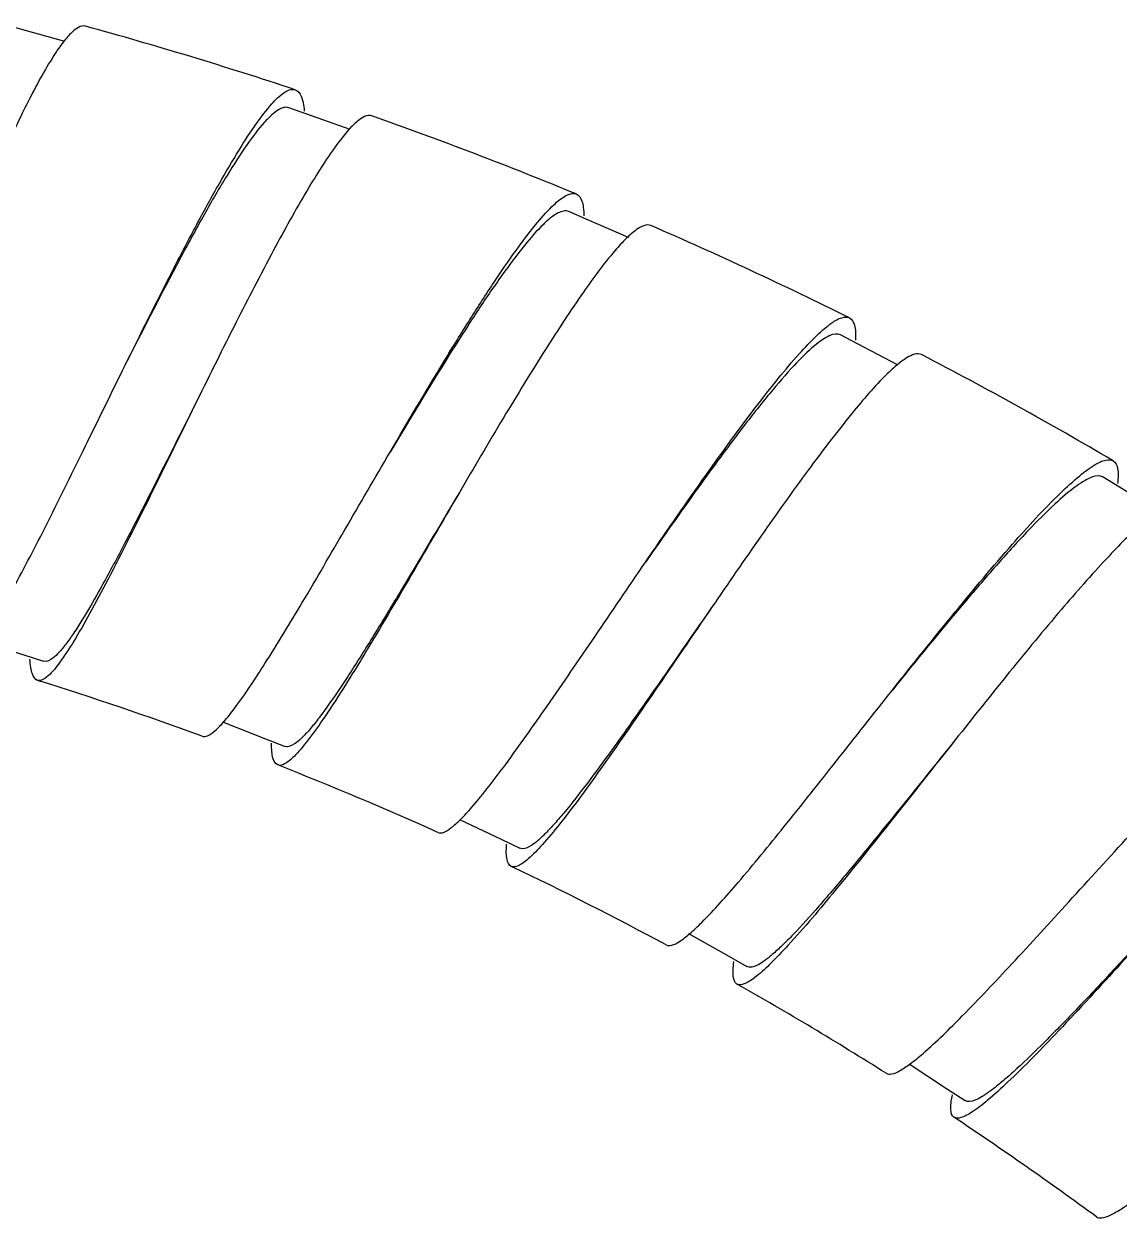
# Model space of a CAD drawing. Header units: millimetres. Extents: x 3766 to 4318, y 26587 to 26937.
# Drawn here: x 3932.42 to 3959.75, y 26903.93 to 26933.73 of the extents above; entities that cross this region are included whole.
import ezdxf

# ---------------------------------------------------------------- set-up
doc = ezdxf.new("R2010")
doc.units = ezdxf.units.MM

msp = doc.modelspace()

# ---------------------------------------------------------------- linework, layer by layer
for points, knots in [([(3933.446, 26933.296), (3933.446, 26933.296), (3932.34, 26933.603), (3932.34, 26933.603), (3932.34, 26933.603), (3932.34, 26933.603), (3931.881, 26933.732), (3931.881, 26933.732)], [0, 0, 0, 0, 0.5, 0.5, 0.5, 0.5, 1, 1, 1, 1]), ([(3933.963, 26933.673), (3933.844, 26933.705), (3933.721, 26933.615), (3933.624, 26933.524), (3933.624, 26933.524), (3933.539, 26933.447), (3933.475, 26933.368), (3933.41, 26933.285), (3933.41, 26933.285), (3933.326, 26933.177), (3933.244, 26933.059), (3933.169, 26932.94)], [0, 0, 0, 0, 0.333333, 0.333333, 0.333333, 0.333333, 0.666667, 0.666667, 0.666667, 0.666667, 1, 1, 1, 1]), ([(3933.169, 26932.94), (3932.935, 26932.576), (3932.731, 26932.193), (3932.535, 26931.808), (3932.535, 26931.808), (3932.277, 26931.297), (3932.035, 26930.779), (3931.799, 26930.257), (3931.799, 26930.257), (3931.524, 26929.646), (3931.259, 26929.029), (3930.998, 26928.41), (3930.998, 26928.41), (3930.717, 26927.743), (3930.442, 26927.073), (3930.167, 26926.404)], [0, 0, 0, 0, 0.25, 0.25, 0.25, 0.25, 0.5, 0.5, 0.5, 0.5, 0.75, 0.75, 0.75, 0.75, 1, 1, 1, 1]), ([(3935.009, 26925.337), (3935.4, 26926.127), (3935.793, 26926.915), (3936.197, 26927.699), (3936.197, 26927.699), (3936.384, 26928.06), (3936.573, 26928.422), (3936.764, 26928.78), (3936.764, 26928.78), (3936.94, 26929.105), (3937.116, 26929.429), (3937.3, 26929.75), (3937.3, 26929.75), (3937.459, 26930.03), (3937.621, 26930.308), (3937.791, 26930.581), (3937.791, 26930.581), (3937.931, 26930.809), (3938.076, 26931.032), (3938.229, 26931.249), (3938.229, 26931.249), (3938.347, 26931.416), (3938.47, 26931.579), (3938.607, 26931.733), (3938.607, 26931.733), (3938.7, 26931.84), (3938.801, 26931.942), (3938.918, 26932.019)], [0, 0, 0, 0, 0.142857, 0.142857, 0.142857, 0.142857, 0.285714, 0.285714, 0.285714, 0.285714, 0.428571, 0.428571, 0.428571, 0.428571, 0.571429, 0.571429, 0.571429, 0.571429, 0.714286, 0.714286, 0.714286, 0.714286, 0.857143, 0.857143, 0.857143, 0.857143, 1, 1, 1, 1]), ([(3938.918, 26932.019), (3938.943, 26932.035), (3938.968, 26932.05), (3938.995, 26932.063), (3938.995, 26932.063), (3939.055, 26932.092), (3939.127, 26932.11), (3939.189, 26932.089)], [0, 0, 0, 0, 0.5, 0.5, 0.5, 0.5, 1, 1, 1, 1]), ([(3939.189, 26932.089), (3939.26, 26932.066), (3939.308, 26931.995), (3939.34, 26931.924), (3939.34, 26931.924), (3939.363, 26931.872), (3939.377, 26931.819), (3939.388, 26931.765), (3939.388, 26931.765), (3939.401, 26931.697), (3939.411, 26931.626), (3939.417, 26931.556)], [0, 0, 0, 0, 0.333333, 0.333333, 0.333333, 0.333333, 0.666667, 0.666667, 0.666667, 0.666667, 1, 1, 1, 1]), ([(3939.033, 26931.639), (3938.951, 26931.669), (3938.854, 26931.633), (3938.774, 26931.586), (3938.774, 26931.586), (3938.712, 26931.55), (3938.66, 26931.508), (3938.611, 26931.463), (3938.611, 26931.463), (3938.547, 26931.405), (3938.485, 26931.342), (3938.426, 26931.278), (3938.426, 26931.278), (3938.267, 26931.104), (3938.128, 26930.916), (3937.994, 26930.724), (3937.994, 26930.724), (3937.817, 26930.471), (3937.651, 26930.21), (3937.49, 26929.948), (3937.49, 26929.948), (3937.294, 26929.63), (3937.107, 26929.306), (3936.925, 26928.981), (3936.925, 26928.981), (3936.715, 26928.61), (3936.512, 26928.236), (3936.312, 26927.86), (3936.312, 26927.86), (3935.867, 26927.024), (3935.436, 26926.181), (3935.009, 26925.335)], [0, 0, 0, 0, 0.125, 0.125, 0.125, 0.125, 0.25, 0.25, 0.25, 0.25, 0.375, 0.375, 0.375, 0.375, 0.5, 0.5, 0.5, 0.5, 0.625, 0.625, 0.625, 0.625, 0.75, 0.75, 0.75, 0.75, 0.875, 0.875, 0.875, 0.875, 1, 1, 1, 1]), ([(3940.561, 26931.095), (3940.561, 26931.095), (3939.482, 26931.479), (3939.482, 26931.479), (3939.482, 26931.479), (3939.482, 26931.479), (3939.033, 26931.639), (3939.033, 26931.639)], [0, 0, 0, 0, 0.5, 0.5, 0.5, 0.5, 1, 1, 1, 1]), ([(3941.103, 26931.435), (3940.985, 26931.476), (3940.857, 26931.393), (3940.753, 26931.309), (3940.753, 26931.309), (3940.663, 26931.237), (3940.592, 26931.163), (3940.521, 26931.084), (3940.521, 26931.084), (3940.43, 26930.98), (3940.339, 26930.867), (3940.255, 26930.754)], [0, 0, 0, 0, 0.333333, 0.333333, 0.333333, 0.333333, 0.666667, 0.666667, 0.666667, 0.666667, 1, 1, 1, 1]), ([(3940.255, 26930.754), (3939.997, 26930.407), (3939.765, 26930.039), (3939.543, 26929.667), (3939.543, 26929.667), (3939.25, 26929.178), (3938.972, 26928.679), (3938.702, 26928.176), (3938.702, 26928.176), (3938.383, 26927.584), (3938.076, 26926.989), (3937.772, 26926.391), (3937.772, 26926.391), (3937.445, 26925.746), (3937.124, 26925.1), (3936.803, 26924.451)], [0, 0, 0, 0, 0.25, 0.25, 0.25, 0.25, 0.5, 0.5, 0.5, 0.5, 0.75, 0.75, 0.75, 0.75, 1, 1, 1, 1]), ([(3945.928, 26929.435), (3945.954, 26929.449), (3945.98, 26929.463), (3946.008, 26929.473), (3946.008, 26929.473), (3946.071, 26929.497), (3946.144, 26929.511), (3946.205, 26929.487)], [0, 0, 0, 0, 0.5, 0.5, 0.5, 0.5, 1, 1, 1, 1]), ([(3946.205, 26929.487), (3946.273, 26929.457), (3946.317, 26929.384), (3946.342, 26929.311), (3946.342, 26929.311), (3946.363, 26929.257), (3946.373, 26929.204), (3946.38, 26929.15), (3946.38, 26929.15), (3946.389, 26929.08), (3946.393, 26929.009), (3946.395, 26928.939)], [0, 0, 0, 0, 0.333333, 0.333333, 0.333333, 0.333333, 0.666667, 0.666667, 0.666667, 0.666667, 1, 1, 1, 1]), ([(3941.559, 26923.045), (3942.004, 26923.806), (3942.452, 26924.565), (3942.909, 26925.318), (3942.909, 26925.318), (3943.121, 26925.666), (3943.335, 26926.011), (3943.552, 26926.355), (3943.552, 26926.355), (3943.75, 26926.668), (3943.949, 26926.978), (3944.154, 26927.285), (3944.154, 26927.285), (3944.332, 26927.552), (3944.514, 26927.818), (3944.702, 26928.079), (3944.702, 26928.079), (3944.857, 26928.296), (3945.018, 26928.509), (3945.186, 26928.715), (3945.186, 26928.715), (3945.316, 26928.873), (3945.451, 26929.026), (3945.597, 26929.171), (3945.597, 26929.171), (3945.699, 26929.27), (3945.806, 26929.365), (3945.928, 26929.435)], [0, 0, 0, 0, 0.142857, 0.142857, 0.142857, 0.142857, 0.285714, 0.285714, 0.285714, 0.285714, 0.428571, 0.428571, 0.428571, 0.428571, 0.571429, 0.571429, 0.571429, 0.571429, 0.714286, 0.714286, 0.714286, 0.714286, 0.857143, 0.857143, 0.857143, 0.857143, 1, 1, 1, 1]), ([(3946.017, 26929.049), (3945.936, 26929.085), (3945.837, 26929.055), (3945.754, 26929.014), (3945.754, 26929.014), (3945.69, 26928.982), (3945.635, 26928.944), (3945.581, 26928.902), (3945.581, 26928.902), (3945.513, 26928.849), (3945.447, 26928.79), (3945.383, 26928.729), (3945.383, 26928.729), (3945.213, 26928.566), (3945.062, 26928.388), (3944.915, 26928.205), (3944.915, 26928.205), (3944.721, 26927.965), (3944.536, 26927.719), (3944.357, 26927.468), (3944.357, 26927.468), (3944.14, 26927.164), (3943.93, 26926.855), (3943.724, 26926.543), (3943.724, 26926.543), (3943.49, 26926.187), (3943.261, 26925.829), (3943.035, 26925.469), (3943.035, 26925.469), (3942.532, 26924.668), (3942.044, 26923.857), (3941.559, 26923.045)], [0, 0, 0, 0, 0.125, 0.125, 0.125, 0.125, 0.25, 0.25, 0.25, 0.25, 0.375, 0.375, 0.375, 0.375, 0.5, 0.5, 0.5, 0.5, 0.625, 0.625, 0.625, 0.625, 0.75, 0.75, 0.75, 0.75, 0.875, 0.875, 0.875, 0.875, 1, 1, 1, 1]), ([(3947.504, 26928.398), (3947.504, 26928.398), (3946.452, 26928.858), (3946.452, 26928.858), (3946.452, 26928.858), (3946.452, 26928.858), (3946.017, 26929.049), (3946.017, 26929.049)], [0, 0, 0, 0, 0.5, 0.5, 0.5, 0.5, 1, 1, 1, 1]), ([(3948.067, 26928.699), (3947.953, 26928.748), (3947.817, 26928.673), (3947.707, 26928.597), (3947.707, 26928.597), (3947.611, 26928.529), (3947.535, 26928.459), (3947.458, 26928.384), (3947.458, 26928.384), (3947.359, 26928.287), (3947.26, 26928.18), (3947.167, 26928.071)], [0, 0, 0, 0, 0.333333, 0.333333, 0.333333, 0.333333, 0.666667, 0.666667, 0.666667, 0.666667, 1, 1, 1, 1]), ([(3947.167, 26928.071), (3946.886, 26927.742), (3946.629, 26927.393), (3946.381, 26927.037), (3946.381, 26927.037), (3946.055, 26926.569), (3945.743, 26926.091), (3945.437, 26925.608), (3945.437, 26925.608), (3945.079, 26925.044), (3944.73, 26924.472), (3944.386, 26923.897), (3944.386, 26923.897), (3944.016, 26923.279), (3943.651, 26922.658), (3943.287, 26922.036)], [0, 0, 0, 0, 0.25, 0.25, 0.25, 0.25, 0.5, 0.5, 0.5, 0.5, 0.75, 0.75, 0.75, 0.75, 1, 1, 1, 1]), ([(3947.929, 26920.297), (3948.399, 26920.982), (3948.87, 26921.665), (3949.349, 26922.342), (3949.349, 26922.342), (3949.777, 26922.948), (3950.212, 26923.549), (3950.661, 26924.139), (3950.661, 26924.139), (3950.853, 26924.389), (3951.047, 26924.638), (3951.245, 26924.883), (3951.245, 26924.883), (3951.414, 26925.092), (3951.587, 26925.298), (3951.766, 26925.497), (3951.766, 26925.497), (3951.909, 26925.658), (3952.058, 26925.814), (3952.214, 26925.964), (3952.214, 26925.964), (3952.33, 26926.074), (3952.45, 26926.181), (3952.582, 26926.27)], [0, 0, 0, 0, 0.166667, 0.166667, 0.166667, 0.166667, 0.333333, 0.333333, 0.333333, 0.333333, 0.5, 0.5, 0.5, 0.5, 0.666667, 0.666667, 0.666667, 0.666667, 0.833333, 0.833333, 0.833333, 0.833333, 1, 1, 1, 1]), ([(3952.582, 26926.27), (3952.66, 26926.324), (3952.74, 26926.375), (3952.835, 26926.4), (3952.835, 26926.4), (3952.897, 26926.416), (3952.964, 26926.422), (3953.019, 26926.395)], [0, 0, 0, 0, 0.5, 0.5, 0.5, 0.5, 1, 1, 1, 1]), ([(3953.019, 26926.395), (3953.085, 26926.361), (3953.123, 26926.285), (3953.144, 26926.21), (3953.144, 26926.21), (3953.16, 26926.155), (3953.167, 26926.1), (3953.17, 26926.047), (3953.17, 26926.047), (3953.174, 26925.977), (3953.174, 26925.905), (3953.17, 26925.836)], [0, 0, 0, 0, 0.333333, 0.333333, 0.333333, 0.333333, 0.666667, 0.666667, 0.666667, 0.666667, 1, 1, 1, 1]), ([(3952.799, 26925.972), (3952.72, 26926.014), (3952.62, 26925.989), (3952.534, 26925.955), (3952.534, 26925.955), (3952.467, 26925.927), (3952.41, 26925.892), (3952.354, 26925.854), (3952.354, 26925.854), (3952.283, 26925.805), (3952.212, 26925.751), (3952.144, 26925.695), (3952.144, 26925.695), (3951.963, 26925.544), (3951.798, 26925.378), (3951.639, 26925.207), (3951.639, 26925.207), (3951.429, 26924.981), (3951.227, 26924.747), (3951.03, 26924.508), (3951.03, 26924.508), (3950.792, 26924.221), (3950.562, 26923.928), (3950.335, 26923.631), (3950.335, 26923.631), (3950.077, 26923.294), (3949.824, 26922.952), (3949.572, 26922.609), (3949.572, 26922.609), (3949.014, 26921.846), (3948.471, 26921.073), (3947.931, 26920.297)], [0, 0, 0, 0, 0.125, 0.125, 0.125, 0.125, 0.25, 0.25, 0.25, 0.25, 0.375, 0.375, 0.375, 0.375, 0.5, 0.5, 0.5, 0.5, 0.625, 0.625, 0.625, 0.625, 0.75, 0.75, 0.75, 0.75, 0.875, 0.875, 0.875, 0.875, 1, 1, 1, 1]), ([(3954.237, 26925.216), (3954.237, 26925.216), (3953.221, 26925.75), (3953.221, 26925.75), (3953.221, 26925.75), (3953.221, 26925.75), (3952.799, 26925.972), (3952.799, 26925.972)], [0, 0, 0, 0, 0.5, 0.5, 0.5, 0.5, 1, 1, 1, 1]), ([(3931.584, 26918.674), (3931.828, 26919.052), (3932.047, 26919.444), (3932.261, 26919.842), (3932.261, 26919.842), (3932.545, 26920.368), (3932.818, 26920.899), (3933.085, 26921.433), (3933.085, 26921.433), (3933.401, 26922.059), (3933.71, 26922.687), (3934.018, 26923.316), (3934.018, 26923.316), (3934.348, 26923.989), (3934.677, 26924.664), (3935.009, 26925.337)], [0, 0, 0, 0, 0.25, 0.25, 0.25, 0.25, 0.5, 0.5, 0.5, 0.5, 0.75, 0.75, 0.75, 0.75, 1, 1, 1, 1]), ([(3954.821, 26925.477), (3954.712, 26925.533), (3954.573, 26925.472), (3954.459, 26925.403), (3954.459, 26925.403), (3954.362, 26925.345), (3954.282, 26925.283), (3954.201, 26925.215), (3954.201, 26925.215), (3954.097, 26925.126), (3953.993, 26925.029), (3953.894, 26924.93)], [0, 0, 0, 0, 0.333333, 0.333333, 0.333333, 0.333333, 0.666667, 0.666667, 0.666667, 0.666667, 1, 1, 1, 1]), ([(3953.894, 26924.93), (3953.589, 26924.623), (3953.308, 26924.293), (3953.036, 26923.956), (3953.036, 26923.956), (3952.676, 26923.512), (3952.33, 26923.055), (3951.991, 26922.595), (3951.991, 26922.595), (3951.591, 26922.055), (3951.202, 26921.506), (3950.816, 26920.956), (3950.816, 26920.956), (3950.4, 26920.362), (3949.991, 26919.766), (3949.582, 26919.167)], [0, 0, 0, 0, 0.25, 0.25, 0.25, 0.25, 0.5, 0.5, 0.5, 0.5, 0.75, 0.75, 0.75, 0.75, 1, 1, 1, 1]), ([(3936.803, 26924.451), (3936.368, 26923.588), (3935.936, 26922.722), (3935.499, 26921.861), (3935.499, 26921.861), (3935.301, 26921.471), (3935.1, 26921.082), (3934.898, 26920.694), (3934.898, 26920.694), (3934.719, 26920.353), (3934.538, 26920.013), (3934.351, 26919.677), (3934.351, 26919.677), (3934.197, 26919.398), (3934.039, 26919.122), (3933.872, 26918.85), (3933.872, 26918.85), (3933.802, 26918.739), (3933.733, 26918.63), (3933.66, 26918.521), (3933.66, 26918.521), (3933.599, 26918.43), (3933.536, 26918.341), (3933.468, 26918.252), (3933.468, 26918.252), (3933.414, 26918.181), (3933.357, 26918.111), (3933.298, 26918.046), (3933.298, 26918.046), (3933.252, 26917.995), (3933.206, 26917.949), (3933.148, 26917.904), (3933.148, 26917.904), (3933.079, 26917.852), (3932.993, 26917.804), (3932.914, 26917.828)], [0, 0, 0, 0, 0.111111, 0.111111, 0.111111, 0.111111, 0.222222, 0.222222, 0.222222, 0.222222, 0.333333, 0.333333, 0.333333, 0.333333, 0.444444, 0.444444, 0.444444, 0.444444, 0.555556, 0.555556, 0.555556, 0.555556, 0.666667, 0.666667, 0.666667, 0.666667, 0.777778, 0.777778, 0.777778, 0.777778, 0.888889, 0.888889, 0.888889, 0.888889, 1, 1, 1, 1]), ([(3936.803, 26924.451), (3936.415, 26923.664), (3936.03, 26922.875), (3935.641, 26922.088), (3935.641, 26922.088), (3935.294, 26921.384), (3934.945, 26920.682), (3934.584, 26919.988), (3934.584, 26919.988), (3934.432, 26919.695), (3934.277, 26919.403), (3934.119, 26919.114), (3934.119, 26919.114), (3933.987, 26918.872), (3933.85, 26918.631), (3933.707, 26918.394), (3933.707, 26918.394), (3933.596, 26918.208), (3933.48, 26918.026), (3933.355, 26917.85), (3933.355, 26917.85), (3933.267, 26917.725), (3933.175, 26917.603), (3933.066, 26917.496)], [0, 0, 0, 0, 0.166667, 0.166667, 0.166667, 0.166667, 0.333333, 0.333333, 0.333333, 0.333333, 0.5, 0.5, 0.5, 0.5, 0.666667, 0.666667, 0.666667, 0.666667, 0.833333, 0.833333, 0.833333, 0.833333, 1, 1, 1, 1]), ([(3937.677, 26916.65), (3937.947, 26917.009), (3938.195, 26917.387), (3938.435, 26917.767), (3938.435, 26917.767), (3938.755, 26918.271), (3939.064, 26918.782), (3939.369, 26919.295), (3939.369, 26919.295), (3939.727, 26919.895), (3940.078, 26920.5), (3940.43, 26921.105), (3940.43, 26921.105), (3940.806, 26921.751), (3941.181, 26922.398), (3941.559, 26923.045)], [0, 0, 0, 0, 0.25, 0.25, 0.25, 0.25, 0.5, 0.5, 0.5, 0.5, 0.75, 0.75, 0.75, 0.75, 1, 1, 1, 1]), ([(3954.092, 26917.107), (3954.607, 26917.757), (3955.126, 26918.405), (3955.652, 26919.047), (3955.652, 26919.047), (3956.121, 26919.621), (3956.597, 26920.19), (3957.087, 26920.746), (3957.087, 26920.746), (3957.472, 26921.185), (3957.866, 26921.617), (3958.285, 26922.023), (3958.285, 26922.023), (3958.44, 26922.172), (3958.598, 26922.32), (3958.765, 26922.457), (3958.765, 26922.457), (3958.888, 26922.559), (3959.016, 26922.655), (3959.154, 26922.737)], [0, 0, 0, 0, 0.2, 0.2, 0.2, 0.2, 0.4, 0.4, 0.4, 0.4, 0.6, 0.6, 0.6, 0.6, 0.8, 0.8, 0.8, 0.8, 1, 1, 1, 1]), ([(3959.154, 26922.737), (3959.236, 26922.784), (3959.319, 26922.829), (3959.415, 26922.848), (3959.415, 26922.848), (3959.478, 26922.86), (3959.545, 26922.86), (3959.597, 26922.829)], [0, 0, 0, 0, 0.5, 0.5, 0.5, 0.5, 1, 1, 1, 1]), ([(3959.597, 26922.829), (3959.661, 26922.792), (3959.695, 26922.713), (3959.711, 26922.637), (3959.711, 26922.637), (3959.721, 26922.58), (3959.724, 26922.527), (3959.724, 26922.472), (3959.724, 26922.472), (3959.723, 26922.401), (3959.717, 26922.33), (3959.709, 26922.261)], [0, 0, 0, 0, 0.333333, 0.333333, 0.333333, 0.333333, 0.666667, 0.666667, 0.666667, 0.666667, 1, 1, 1, 1]), ([(3959.351, 26922.421), (3959.276, 26922.468), (3959.174, 26922.453), (3959.086, 26922.424), (3959.086, 26922.424), (3959.018, 26922.403), (3958.959, 26922.373), (3958.9, 26922.34), (3958.9, 26922.34), (3958.826, 26922.297), (3958.753, 26922.247), (3958.681, 26922.196), (3958.681, 26922.196), (3958.489, 26922.06), (3958.314, 26921.906), (3958.143, 26921.747), (3958.143, 26921.747), (3957.918, 26921.537), (3957.7, 26921.317), (3957.487, 26921.094), (3957.487, 26921.094), (3957.229, 26920.824), (3956.977, 26920.547), (3956.73, 26920.267), (3956.73, 26920.267), (3956.448, 26919.949), (3956.171, 26919.625), (3955.895, 26919.3), (3955.895, 26919.3), (3955.284, 26918.577), (3954.686, 26917.843), (3954.092, 26917.107)], [0, 0, 0, 0, 0.125, 0.125, 0.125, 0.125, 0.25, 0.25, 0.25, 0.25, 0.375, 0.375, 0.375, 0.375, 0.5, 0.5, 0.5, 0.5, 0.625, 0.625, 0.625, 0.625, 0.75, 0.75, 0.75, 0.75, 0.875, 0.875, 0.875, 0.875, 1, 1, 1, 1]), ([(3960.73, 26921.569), (3960.73, 26921.569), (3959.756, 26922.17), (3959.756, 26922.17), (3959.756, 26922.17), (3959.756, 26922.17), (3959.351, 26922.421), (3959.351, 26922.421)], [0, 0, 0, 0, 0.5, 0.5, 0.5, 0.5, 1, 1, 1, 1]), ([(3943.287, 26922.036), (3942.79, 26921.205), (3942.298, 26920.372), (3941.8, 26919.542), (3941.8, 26919.542), (3941.574, 26919.166), (3941.348, 26918.792), (3941.118, 26918.42), (3941.118, 26918.42), (3940.916, 26918.092), (3940.711, 26917.765), (3940.501, 26917.443), (3940.501, 26917.443), (3940.327, 26917.177), (3940.149, 26916.912), (3939.963, 26916.654), (3939.963, 26916.654), (3939.887, 26916.548), (3939.809, 26916.442), (3939.729, 26916.339), (3939.729, 26916.339), (3939.661, 26916.252), (3939.593, 26916.168), (3939.519, 26916.085), (3939.519, 26916.085), (3939.46, 26916.018), (3939.397, 26915.952), (3939.335, 26915.892), (3939.335, 26915.892), (3939.286, 26915.845), (3939.237, 26915.803), (3939.175, 26915.764), (3939.175, 26915.764), (3939.103, 26915.716), (3939.013, 26915.673), (3938.937, 26915.702)], [0, 0, 0, 0, 0.111111, 0.111111, 0.111111, 0.111111, 0.222222, 0.222222, 0.222222, 0.222222, 0.333333, 0.333333, 0.333333, 0.333333, 0.444444, 0.444444, 0.444444, 0.444444, 0.555556, 0.555556, 0.555556, 0.555556, 0.666667, 0.666667, 0.666667, 0.666667, 0.777778, 0.777778, 0.777778, 0.777778, 0.888889, 0.888889, 0.888889, 0.888889, 1, 1, 1, 1]), ([(3943.287, 26922.036), (3942.861, 26921.308), (3942.438, 26920.58), (3942.014, 26919.852), (3942.014, 26919.852), (3941.63, 26919.197), (3941.245, 26918.544), (3940.852, 26917.894), (3940.852, 26917.894), (3940.539, 26917.38), (3940.222, 26916.868), (3939.88, 26916.371), (3939.88, 26916.371), (3939.755, 26916.187), (3939.625, 26916.005), (3939.487, 26915.828), (3939.487, 26915.828), (3939.387, 26915.697), (3939.281, 26915.57), (3939.163, 26915.452)], [0, 0, 0, 0, 0.2, 0.2, 0.2, 0.2, 0.4, 0.4, 0.4, 0.4, 0.6, 0.6, 0.6, 0.6, 0.8, 0.8, 0.8, 0.8, 1, 1, 1, 1]), ([(3960.365, 26921.304), (3960.039, 26921.02), (3959.736, 26920.71), (3959.44, 26920.393), (3959.44, 26920.393), (3959.05, 26919.976), (3958.673, 26919.546), (3958.302, 26919.11), (3958.302, 26919.11), (3957.866, 26918.599), (3957.439, 26918.081), (3957.016, 26917.559), (3957.016, 26917.559), (3956.56, 26916.997), (3956.109, 26916.431), (3955.66, 26915.864)], [0, 0, 0, 0, 0.25, 0.25, 0.25, 0.25, 0.5, 0.5, 0.5, 0.5, 0.75, 0.75, 0.75, 0.75, 1, 1, 1, 1]), ([(3943.6, 26914.184), (3943.894, 26914.524), (3944.167, 26914.882), (3944.435, 26915.243), (3944.435, 26915.243), (3944.789, 26915.725), (3945.134, 26916.213), (3945.475, 26916.703), (3945.475, 26916.703), (3945.876, 26917.278), (3946.27, 26917.858), (3946.664, 26918.437), (3946.664, 26918.437), (3947.085, 26919.056), (3947.506, 26919.677), (3947.929, 26920.297)], [0, 0, 0, 0, 0.25, 0.25, 0.25, 0.25, 0.5, 0.5, 0.5, 0.5, 0.75, 0.75, 0.75, 0.75, 1, 1, 1, 1]), ([(3949.582, 26919.169), (3949.029, 26918.375), (3948.48, 26917.579), (3947.925, 26916.787), (3947.925, 26916.787), (3947.674, 26916.43), (3947.421, 26916.072), (3947.165, 26915.717), (3947.165, 26915.717), (3946.94, 26915.404), (3946.713, 26915.094), (3946.482, 26914.787), (3946.482, 26914.787), (3946.289, 26914.533), (3946.094, 26914.281), (3945.89, 26914.037), (3945.89, 26914.037), (3945.806, 26913.936), (3945.722, 26913.837), (3945.633, 26913.741), (3945.633, 26913.741), (3945.561, 26913.659), (3945.486, 26913.579), (3945.407, 26913.501), (3945.407, 26913.501), (3945.343, 26913.439), (3945.276, 26913.377), (3945.208, 26913.321), (3945.208, 26913.321), (3945.157, 26913.278), (3945.104, 26913.239), (3945.041, 26913.203), (3945.041, 26913.203), (3944.964, 26913.159), (3944.872, 26913.121), (3944.797, 26913.158)], [0, 0, 0, 0, 0.111111, 0.111111, 0.111111, 0.111111, 0.222222, 0.222222, 0.222222, 0.222222, 0.333333, 0.333333, 0.333333, 0.333333, 0.444444, 0.444444, 0.444444, 0.444444, 0.555556, 0.555556, 0.555556, 0.555556, 0.666667, 0.666667, 0.666667, 0.666667, 0.777778, 0.777778, 0.777778, 0.777778, 0.888889, 0.888889, 0.888889, 0.888889, 1, 1, 1, 1]), ([(3949.582, 26919.167), (3949.107, 26918.473), (3948.633, 26917.776), (3948.158, 26917.08), (3948.158, 26917.08), (3947.73, 26916.454), (3947.299, 26915.828), (3946.86, 26915.209), (3946.86, 26915.209), (3946.512, 26914.718), (3946.159, 26914.229), (3945.785, 26913.758), (3945.785, 26913.758), (3945.645, 26913.583), (3945.504, 26913.41), (3945.354, 26913.245), (3945.354, 26913.245), (3945.244, 26913.121), (3945.129, 26913.001), (3945.005, 26912.893)], [0, 0, 0, 0, 0.2, 0.2, 0.2, 0.2, 0.4, 0.4, 0.4, 0.4, 0.6, 0.6, 0.6, 0.6, 0.8, 0.8, 0.8, 0.8, 1, 1, 1, 1]), ([(3931.319, 26918.325), (3931.319, 26918.325), (3932.418, 26917.983), (3932.418, 26917.983), (3932.418, 26917.983), (3932.418, 26917.983), (3932.914, 26917.828), (3932.914, 26917.828)], [0, 0, 0, 0, 0.5, 0.5, 0.5, 0.5, 1, 1, 1, 1]), ([(3932.764, 26917.349), (3932.699, 26917.371), (3932.66, 26917.442), (3932.636, 26917.508), (3932.636, 26917.508), (3932.616, 26917.562), (3932.604, 26917.614), (3932.596, 26917.668), (3932.596, 26917.668), (3932.583, 26917.737), (3932.577, 26917.808), (3932.571, 26917.879)], [0, 0, 0, 0, 0.333333, 0.333333, 0.333333, 0.333333, 0.666667, 0.666667, 0.666667, 0.666667, 1, 1, 1, 1]), ([(3933.066, 26917.496), (3933.016, 26917.447), (3932.963, 26917.4), (3932.898, 26917.369), (3932.898, 26917.369), (3932.855, 26917.349), (3932.807, 26917.336), (3932.764, 26917.349)], [0, 0, 0, 0, 0.5, 0.5, 0.5, 0.5, 1, 1, 1, 1]), ([(3949.334, 26911.309), (3949.652, 26911.626), (3949.949, 26911.964), (3950.242, 26912.305), (3950.242, 26912.305), (3950.63, 26912.762), (3951.009, 26913.225), (3951.384, 26913.69), (3951.384, 26913.69), (3951.824, 26914.236), (3952.26, 26914.786), (3952.695, 26915.337), (3952.695, 26915.337), (3953.159, 26915.927), (3953.625, 26916.518), (3954.092, 26917.107)], [0, 0, 0, 0, 0.25, 0.25, 0.25, 0.25, 0.5, 0.5, 0.5, 0.5, 0.75, 0.75, 0.75, 0.75, 1, 1, 1, 1]), ([(3936.87, 26915.954), (3936.913, 26915.938), (3936.962, 26915.948), (3937.007, 26915.966), (3937.007, 26915.966), (3937.077, 26915.994), (3937.134, 26916.039), (3937.187, 26916.089), (3937.187, 26916.089), (3937.267, 26916.16), (3937.341, 26916.237), (3937.412, 26916.318), (3937.412, 26916.318), (3937.506, 26916.425), (3937.593, 26916.536), (3937.677, 26916.65)], [0, 0, 0, 0, 0.25, 0.25, 0.25, 0.25, 0.5, 0.5, 0.5, 0.5, 0.75, 0.75, 0.75, 0.75, 1, 1, 1, 1]), ([(3937.381, 26916.31), (3937.381, 26916.31), (3938.453, 26915.892), (3938.453, 26915.892), (3938.453, 26915.892), (3938.453, 26915.892), (3938.937, 26915.702), (3938.937, 26915.702)], [0, 0, 0, 0, 0.5, 0.5, 0.5, 0.5, 1, 1, 1, 1]), ([(3938.755, 26915.237), (3938.691, 26915.262), (3938.658, 26915.336), (3938.637, 26915.404), (3938.637, 26915.404), (3938.621, 26915.459), (3938.613, 26915.512), (3938.609, 26915.566), (3938.609, 26915.566), (3938.603, 26915.635), (3938.6, 26915.708), (3938.6, 26915.779)], [0, 0, 0, 0, 0.333333, 0.333333, 0.333333, 0.333333, 0.666667, 0.666667, 0.666667, 0.666667, 1, 1, 1, 1]), ([(3955.66, 26915.864), (3955.052, 26915.112), (3954.447, 26914.358), (3953.839, 26913.607), (3953.839, 26913.607), (3953.562, 26913.267), (3953.285, 26912.929), (3953.005, 26912.593), (3953.005, 26912.593), (3952.759, 26912.296), (3952.51, 26912.002), (3952.256, 26911.713), (3952.256, 26911.713), (3952.047, 26911.472), (3951.835, 26911.235), (3951.614, 26911.006), (3951.614, 26911.006), (3951.523, 26910.911), (3951.432, 26910.819), (3951.338, 26910.728), (3951.338, 26910.728), (3951.259, 26910.652), (3951.178, 26910.577), (3951.093, 26910.506), (3951.093, 26910.506), (3951.025, 26910.447), (3950.954, 26910.391), (3950.883, 26910.339), (3950.883, 26910.339), (3950.828, 26910.3), (3950.774, 26910.264), (3950.708, 26910.233), (3950.708, 26910.233), (3950.629, 26910.197), (3950.534, 26910.167), (3950.463, 26910.208)], [0, 0, 0, 0, 0.111111, 0.111111, 0.111111, 0.111111, 0.222222, 0.222222, 0.222222, 0.222222, 0.333333, 0.333333, 0.333333, 0.333333, 0.444444, 0.444444, 0.444444, 0.444444, 0.555556, 0.555556, 0.555556, 0.555556, 0.666667, 0.666667, 0.666667, 0.666667, 0.777778, 0.777778, 0.777778, 0.777778, 0.888889, 0.888889, 0.888889, 0.888889, 1, 1, 1, 1]), ([(3955.66, 26915.864), (3955.136, 26915.205), (3954.616, 26914.542), (3954.093, 26913.883), (3954.093, 26913.883), (3953.621, 26913.289), (3953.147, 26912.696), (3952.667, 26912.109), (3952.667, 26912.109), (3952.284, 26911.643), (3951.897, 26911.18), (3951.491, 26910.737), (3951.491, 26910.737), (3951.34, 26910.573), (3951.186, 26910.411), (3951.025, 26910.254), (3951.025, 26910.254), (3950.906, 26910.139), (3950.784, 26910.027), (3950.652, 26909.928)], [0, 0, 0, 0, 0.2, 0.2, 0.2, 0.2, 0.4, 0.4, 0.4, 0.4, 0.6, 0.6, 0.6, 0.6, 0.8, 0.8, 0.8, 0.8, 1, 1, 1, 1]), ([(3939.163, 26915.452), (3939.123, 26915.412), (3939.082, 26915.373), (3939.038, 26915.338), (3939.038, 26915.338), (3939.003, 26915.31), (3938.968, 26915.285), (3938.926, 26915.263), (3938.926, 26915.263), (3938.873, 26915.237), (3938.809, 26915.215), (3938.755, 26915.237)], [0, 0, 0, 0, 0.333333, 0.333333, 0.333333, 0.333333, 0.666667, 0.666667, 0.666667, 0.666667, 1, 1, 1, 1]), ([(3942.752, 26913.554), (3942.793, 26913.535), (3942.844, 26913.543), (3942.888, 26913.556), (3942.888, 26913.556), (3942.96, 26913.58), (3943.019, 26913.621), (3943.077, 26913.665), (3943.077, 26913.665), (3943.16, 26913.729), (3943.239, 26913.801), (3943.313, 26913.875), (3943.313, 26913.875), (3943.414, 26913.974), (3943.507, 26914.078), (3943.6, 26914.184)], [0, 0, 0, 0, 0.25, 0.25, 0.25, 0.25, 0.5, 0.5, 0.5, 0.5, 0.75, 0.75, 0.75, 0.75, 1, 1, 1, 1]), ([(3943.287, 26913.875), (3943.287, 26913.875), (3944.326, 26913.382), (3944.326, 26913.382), (3944.326, 26913.382), (3944.326, 26913.382), (3944.797, 26913.158), (3944.797, 26913.158)], [0, 0, 0, 0, 0.5, 0.5, 0.5, 0.5, 1, 1, 1, 1]), ([(3954.857, 26908.041), (3955.197, 26908.336), (3955.518, 26908.652), (3955.834, 26908.973), (3955.834, 26908.973), (3956.252, 26909.398), (3956.663, 26909.833), (3957.07, 26910.272), (3957.07, 26910.272), (3957.547, 26910.786), (3958.021, 26911.303), (3958.493, 26911.822), (3958.493, 26911.822), (3958.999, 26912.378), (3959.505, 26912.934), (3960.012, 26913.489)], [0, 0, 0, 0, 0.25, 0.25, 0.25, 0.25, 0.5, 0.5, 0.5, 0.5, 0.75, 0.75, 0.75, 0.75, 1, 1, 1, 1]), ([(3944.582, 26912.707), (3944.52, 26912.736), (3944.491, 26912.811), (3944.476, 26912.882), (3944.476, 26912.882), (3944.464, 26912.938), (3944.46, 26912.99), (3944.459, 26913.045), (3944.459, 26913.045), (3944.457, 26913.115), (3944.46, 26913.187), (3944.465, 26913.258)], [0, 0, 0, 0, 0.333333, 0.333333, 0.333333, 0.333333, 0.666667, 0.666667, 0.666667, 0.666667, 1, 1, 1, 1]), ([(3945.005, 26912.893), (3944.962, 26912.855), (3944.916, 26912.819), (3944.871, 26912.787), (3944.871, 26912.787), (3944.835, 26912.763), (3944.797, 26912.739), (3944.754, 26912.721), (3944.754, 26912.721), (3944.7, 26912.697), (3944.634, 26912.681), (3944.582, 26912.707)], [0, 0, 0, 0, 0.333333, 0.333333, 0.333333, 0.333333, 0.666667, 0.666667, 0.666667, 0.666667, 1, 1, 1, 1]), ([(3961.487, 26912.139), (3960.829, 26911.432), (3960.172, 26910.721), (3959.511, 26910.015), (3959.511, 26910.015), (3959.212, 26909.695), (3958.912, 26909.377), (3958.608, 26909.061), (3958.608, 26909.061), (3958.342, 26908.784), (3958.073, 26908.508), (3957.8, 26908.237), (3957.8, 26908.237), (3957.574, 26908.013), (3957.345, 26907.793), (3957.11, 26907.58), (3957.11, 26907.58), (3957.014, 26907.492), (3956.915, 26907.406), (3956.816, 26907.322), (3956.816, 26907.322), (3956.73, 26907.252), (3956.644, 26907.183), (3956.556, 26907.117), (3956.556, 26907.117), (3956.482, 26907.063), (3956.409, 26907.011), (3956.334, 26906.964), (3956.334, 26906.964), (3956.276, 26906.93), (3956.217, 26906.898), (3956.151, 26906.871), (3956.151, 26906.871), (3956.069, 26906.84), (3955.973, 26906.816), (3955.904, 26906.861)], [0, 0, 0, 0, 0.111111, 0.111111, 0.111111, 0.111111, 0.222222, 0.222222, 0.222222, 0.222222, 0.333333, 0.333333, 0.333333, 0.333333, 0.444444, 0.444444, 0.444444, 0.444444, 0.555556, 0.555556, 0.555556, 0.555556, 0.666667, 0.666667, 0.666667, 0.666667, 0.777778, 0.777778, 0.777778, 0.777778, 0.888889, 0.888889, 0.888889, 0.888889, 1, 1, 1, 1]), ([(3961.487, 26912.139), (3960.919, 26911.517), (3960.353, 26910.894), (3959.784, 26910.273), (3959.784, 26910.273), (3959.272, 26909.713), (3958.758, 26909.155), (3958.235, 26908.602), (3958.235, 26908.602), (3957.822, 26908.165), (3957.404, 26907.731), (3956.967, 26907.318), (3956.967, 26907.318), (3956.803, 26907.164), (3956.639, 26907.013), (3956.468, 26906.869), (3956.468, 26906.869), (3956.342, 26906.762), (3956.211, 26906.659), (3956.073, 26906.57)], [0, 0, 0, 0, 0.2, 0.2, 0.2, 0.2, 0.4, 0.4, 0.4, 0.4, 0.6, 0.6, 0.6, 0.6, 0.8, 0.8, 0.8, 0.8, 1, 1, 1, 1]), ([(3948.45, 26910.745), (3948.49, 26910.724), (3948.539, 26910.728), (3948.586, 26910.739), (3948.586, 26910.739), (3948.658, 26910.756), (3948.72, 26910.792), (3948.779, 26910.832), (3948.779, 26910.832), (3948.867, 26910.89), (3948.95, 26910.955), (3949.029, 26911.024), (3949.029, 26911.024), (3949.135, 26911.113), (3949.235, 26911.21), (3949.334, 26911.309)], [0, 0, 0, 0, 0.25, 0.25, 0.25, 0.25, 0.5, 0.5, 0.5, 0.5, 0.75, 0.75, 0.75, 0.75, 1, 1, 1, 1]), ([(3949.008, 26911.028), (3949.008, 26911.028), (3950.01, 26910.464), (3950.01, 26910.464), (3950.01, 26910.464), (3950.01, 26910.464), (3950.463, 26910.208), (3950.463, 26910.208)], [0, 0, 0, 0, 0.5, 0.5, 0.5, 0.5, 1, 1, 1, 1]), ([(3950.214, 26909.771), (3950.155, 26909.805), (3950.133, 26909.882), (3950.122, 26909.953), (3950.122, 26909.953), (3950.114, 26910.011), (3950.114, 26910.063), (3950.117, 26910.118), (3950.117, 26910.118), (3950.121, 26910.187), (3950.127, 26910.26), (3950.138, 26910.329)], [0, 0, 0, 0, 0.333333, 0.333333, 0.333333, 0.333333, 0.666667, 0.666667, 0.666667, 0.666667, 1, 1, 1, 1]), ([(3950.652, 26909.928), (3950.606, 26909.894), (3950.558, 26909.861), (3950.51, 26909.832), (3950.51, 26909.832), (3950.471, 26909.81), (3950.434, 26909.789), (3950.39, 26909.774), (3950.39, 26909.774), (3950.332, 26909.754), (3950.265, 26909.742), (3950.214, 26909.771)], [0, 0, 0, 0, 0.333333, 0.333333, 0.333333, 0.333333, 0.666667, 0.666667, 0.666667, 0.666667, 1, 1, 1, 1]), ([(3953.935, 26907.542), (3953.974, 26907.518), (3954.023, 26907.518), (3954.07, 26907.526), (3954.07, 26907.526), (3954.144, 26907.538), (3954.208, 26907.569), (3954.27, 26907.605), (3954.27, 26907.605), (3954.36, 26907.656), (3954.449, 26907.715), (3954.533, 26907.778), (3954.533, 26907.778), (3954.645, 26907.861), (3954.752, 26907.951), (3954.857, 26908.041)], [0, 0, 0, 0, 0.25, 0.25, 0.25, 0.25, 0.5, 0.5, 0.5, 0.5, 0.75, 0.75, 0.75, 0.75, 1, 1, 1, 1]), ([(3954.51, 26907.783), (3954.51, 26907.783), (3955.47, 26907.149), (3955.47, 26907.149), (3955.47, 26907.149), (3955.47, 26907.149), (3955.904, 26906.861), (3955.904, 26906.861)], [0, 0, 0, 0, 0.5, 0.5, 0.5, 0.5, 1, 1, 1, 1]), ([(3955.627, 26906.445), (3955.57, 26906.483), (3955.553, 26906.562), (3955.547, 26906.633), (3955.547, 26906.633), (3955.543, 26906.69), (3955.547, 26906.744), (3955.554, 26906.797), (3955.554, 26906.797), (3955.562, 26906.865), (3955.574, 26906.936), (3955.59, 26907.006)], [0, 0, 0, 0, 0.333333, 0.333333, 0.333333, 0.333333, 0.666667, 0.666667, 0.666667, 0.666667, 1, 1, 1, 1]), ([(3956.073, 26906.57), (3956.025, 26906.539), (3955.975, 26906.511), (3955.924, 26906.486), (3955.924, 26906.486), (3955.886, 26906.465), (3955.846, 26906.448), (3955.801, 26906.436), (3955.801, 26906.436), (3955.743, 26906.42), (3955.676, 26906.413), (3955.627, 26906.445)], [0, 0, 0, 0, 0.333333, 0.333333, 0.333333, 0.333333, 0.666667, 0.666667, 0.666667, 0.666667, 1, 1, 1, 1]), ([(3959.181, 26903.96), (3959.217, 26903.933), (3959.268, 26903.929), (3959.315, 26903.934), (3959.315, 26903.934), (3959.39, 26903.941), (3959.457, 26903.969), (3959.521, 26904), (3959.521, 26904), (3959.616, 26904.045), (3959.708, 26904.099), (3959.798, 26904.155), (3959.798, 26904.155), (3959.915, 26904.231), (3960.029, 26904.313), (3960.142, 26904.397)], [0, 0, 0, 0, 0.25, 0.25, 0.25, 0.25, 0.5, 0.5, 0.5, 0.5, 0.75, 0.75, 0.75, 0.75, 1, 1, 1, 1])]:
    msp.add_open_spline(points, degree=3, knots=knots)
for points in [[(3939.189, 26932.089), (3937.46, 26932.662), (3935.718, 26933.19), (3933.963, 26933.673)], [(3946.205, 26929.487), (3944.52, 26930.18), (3942.82, 26930.829), (3941.103, 26931.435)], [(3953.019, 26926.395), (3951.388, 26927.204), (3949.737, 26927.974), (3948.067, 26928.699)], [(3959.597, 26922.829), (3958.029, 26923.752), (3956.436, 26924.635), (3954.821, 26925.477)], [(3936.87, 26915.954), (3935.512, 26916.452), (3934.143, 26916.917), (3932.764, 26917.349)], [(3942.752, 26913.554), (3941.432, 26914.148), (3940.1, 26914.708), (3938.755, 26915.237)], [(3948.45, 26910.745), (3947.176, 26911.43), (3945.886, 26912.085), (3944.582, 26912.707)], [(3953.935, 26907.542), (3952.714, 26908.314), (3951.472, 26909.058), (3950.214, 26909.771)], [(3959.181, 26903.96), (3958.016, 26904.817), (3956.832, 26905.645), (3955.627, 26906.445)]]:
    msp.add_open_spline(points, degree=3)

doc.saveas('drawing.dxf')
